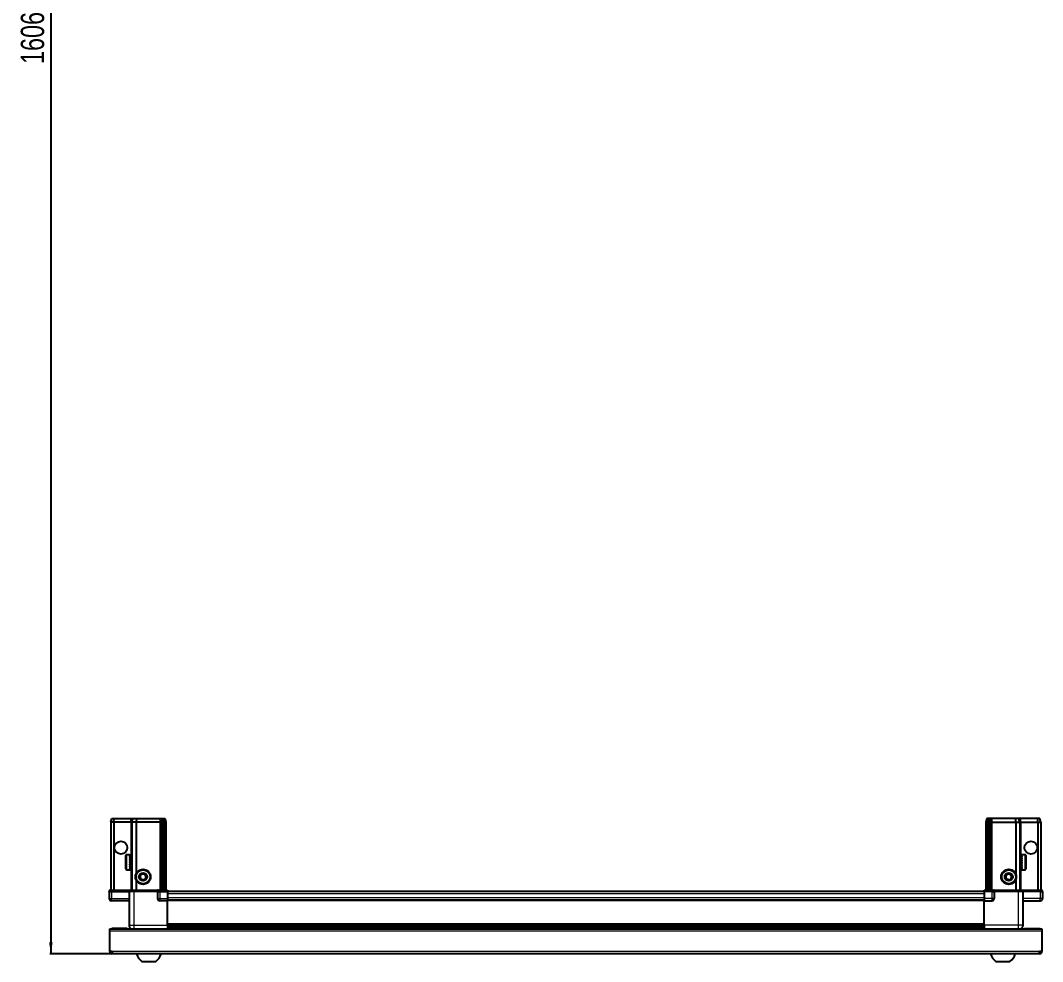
# Model space of a CAD drawing. Header units: millimetres. Extents: x 834 to 4467, y -609 to 1874.
# Drawn here: x 882 to 1758, y -609 to 197 of the extents above; entities that cross this region are included whole.
import ezdxf

# ---------------------------------------------------------------- set-up
doc = ezdxf.new("R2010")
doc.units = ezdxf.units.MM
doc.layers.add('FORMAT', color=7, linetype='Continuous')
doc.styles.add('SLDTEXTSTYLE0', font='TXT', dxfattribs={"width": 0.75})
doc.dimstyles.new('SLDDIMSTYLE0', dxfattribs={"dimtxt": 20, "dimasz": 10, "dimexe": 0, "dimexo": 0.0625, "dimgap": 5, "dimtad": 2, "dimdec": 1, "dimrnd": 1e-09, "dimzin": 12, "dimdsep": 46, "dimtxsty": 'SLDTEXTSTYLE0', "dimsah": 1, "dimcen": 0.09, "dimadec": 0, "dimazin": 3, "dimtfac": 1, "dimtofl": 0, "dimtmove": 0, "dimatfit": 3, "dimfxl": 0, "dimfrac": 2, "dimtolj": 1, "dimtzin": 12, "dimarcsym": 0})

# ---------------------------------------------------------------- blocks, each defined once
blk = doc.blocks.new('_D_8')
at = {"layer": 'FORMAT'}
for p, q in [((959.91, 1003.98), (906.82, 1003.98)), ((907.82, 1003.98), (907.82, -602.72)), ((960.41, -602.72), (906.82, -602.72))]:
    blk.add_line(p, q, dxfattribs=at)
for points in [[(907.82, 1003.98), (906.29, 993.98), (909.36, 993.98)], [(907.82, -602.72), (909.36, -592.72), (906.29, -592.72)]]:
    blk.add_solid(points, dxfattribs=at)
at = {"layer": 'FORMAT', "insert": (882.04, 159.99), "char_height": 20, "attachment_point": 1, "rotation": 90, "style": 'SLDTEXTSTYLE0'}
blk.add_mtext('1606,7', dxfattribs=at)

msp = doc.modelspace()

# ---------------------------------------------------------------- linework, layer by layer
at = {"color": 7, "linetype": 'Continuous', "lineweight": 25}
for p, q in [((959.32, -489.72), (960.13, -486.72)), ((961.82, -489.72), (959.32, -489.72)), ((959.32, -489.72), (959.32, -548.02)), ((960.13, -486.72), (961.98, -486.72)), ((961.82, -489.72), (961.98, -486.72)), ((976.32, -489.72), (961.82, -489.72)), ((961.82, -489.72), (961.82, -548.02)), ((961.98, -486.72), (976.32, -486.72)), ((976.32, -486.72), (978.13, -486.72)), ((977.32, -489.72), (976.32, -489.72)), ((977.32, -489.72), (978.13, -486.72)), ((980.82, -489.72), (977.32, -489.72)), ((977.32, -489.72), (977.32, -548.02)), ((978.13, -486.72), (981.16, -486.72)), ((981.16, -486.72), (980.82, -489.72)), ((1001.32, -489.72), (980.82, -489.72)), ((980.82, -489.72), (980.82, -534.22)), ((981.16, -486.72), (1001.32, -486.72)), ((1001.32, -486.72), (1003.13, -486.72)), ((1002.32, -489.72), (1001.32, -489.72)), ((1003.13, -486.72), (1002.32, -489.72)), ((1002.32, -489.72), (1002.32, -548.02)), ((1003.32, -489.72), (1002.32, -489.72)), ((1003.13, -486.72), (1003.87, -486.72)), ((1003.87, -486.72), (1003.32, -489.72)), ((1003.32, -489.72), (1003.32, -548.02)), ((1004.82, -489.72), (1003.32, -489.72)), ((1003.87, -486.72), (1004.37, -486.72)), ((1004.37, -486.72), (1005.52, -486.72)), ((1004.37, -486.72), (1004.82, -489.72)), ((1004.82, -489.72), (1004.82, -548.02)), ((1006.32, -489.72), (1004.82, -489.72)), ((1005.52, -486.72), (1006.32, -489.72)), ((1006.32, -489.72), (1006.32, -548.02)), ((1710.13, -486.72), (1709.32, -489.72)), ((1709.32, -489.72), (1710.82, -489.72)), ((1709.32, -489.72), (1709.32, -548.02)), ((1711.28, -486.72), (1710.13, -486.72)), ((1711.28, -486.72), (1710.82, -489.72)), ((1710.82, -489.72), (1712.32, -489.72)), ((1710.82, -489.72), (1710.82, -548.02)), ((1711.78, -486.72), (1711.28, -486.72)), ((1711.78, -486.72), (1712.32, -489.72)), ((1712.52, -486.72), (1711.78, -486.72)), ((1712.32, -489.72), (1712.32, -548.02)), ((1712.32, -489.72), (1713.32, -489.72)), ((1712.52, -486.72), (1713.32, -489.72)), ((1714.32, -486.72), (1712.52, -486.72)), ((1713.32, -489.72), (1713.32, -548.02)), ((1713.32, -489.72), (1714.32, -489.72)), ((1734.49, -486.72), (1714.32, -486.72)), ((1714.32, -489.72), (1734.82, -489.72)), ((1734.49, -486.72), (1734.82, -489.72)), ((1737.52, -486.72), (1734.49, -486.72)), ((1734.82, -489.72), (1734.82, -534.22)), ((1734.82, -489.72), (1738.32, -489.72)), ((1738.32, -489.72), (1737.52, -486.72)), ((1739.32, -486.72), (1737.52, -486.72)), ((1738.32, -489.72), (1738.32, -548.02)), ((1738.32, -489.72), (1739.32, -489.72)), ((1753.67, -486.72), (1739.32, -486.72)), ((1739.32, -489.72), (1753.82, -489.72)), ((1753.82, -489.72), (1753.67, -486.72)), ((1755.52, -486.72), (1753.67, -486.72)), ((1753.82, -489.72), (1756.32, -489.72)), ((1753.82, -489.72), (1753.82, -548.02)), ((1756.32, -489.72), (1755.52, -486.72)), ((1756.32, -489.72), (1756.32, -548.02)), ((972.12, -529.92), (972.12, -518.52)), ((975.32, -517.72), (972.92, -517.72)), ((975.32, -517.72), (975.32, -517.73)), ((975.32, -517.73), (975.82, -517.73)), ((975.32, -517.92), (975.82, -517.92)), ((975.32, -517.92), (975.32, -518.14)), ((975.32, -518.14), (975.82, -518.14)), ((975.32, -518.71), (975.82, -518.71)), ((975.32, -518.71), (975.32, -519.14)), ((975.32, -519.14), (975.82, -519.14)), ((975.32, -520.05), (975.82, -520.05)), ((975.32, -520.05), (975.32, -520.64)), ((975.32, -520.64), (975.82, -520.64)), ((975.32, -521.79), (975.82, -521.79)), ((975.32, -521.79), (975.32, -522.49)), ((975.32, -522.49), (975.82, -522.49)), ((975.32, -523.77), (975.82, -523.77)), ((975.32, -523.77), (975.32, -524.51)), ((975.32, -523.92), (975.82, -523.92)), ((975.32, -524.42), (975.82, -524.42)), ((975.32, -524.51), (975.82, -524.51)), ((975.82, -517.92), (975.82, -517.73)), ((975.82, -518.14), (975.82, -517.92)), ((975.82, -518.71), (975.82, -518.14)), ((975.82, -519.14), (975.82, -518.71)), ((975.82, -520.05), (975.82, -519.14)), ((975.92, -519.82), (975.82, -519.82)), ((975.82, -520.64), (975.82, -520.05)), ((975.82, -521.79), (975.82, -520.64)), ((975.82, -522.49), (975.82, -521.79)), ((975.82, -523.77), (975.82, -522.49)), ((975.82, -523.92), (975.82, -523.77)), ((975.82, -524.51), (975.82, -524.42)), ((975.82, -525.8), (975.82, -524.51)), ((975.92, -528.62), (975.92, -519.82)), ((976.81, -520.91), (976.32, -520.22)), ((976.32, -528.22), (976.32, -520.22)), ((977.29, -520.22), (976.81, -520.91)), ((976.81, -527.53), (976.81, -520.91)), ((977.32, -520.22), (977.29, -520.22)), ((977.29, -528.22), (977.29, -520.22)), ((1738.36, -520.22), (1738.32, -520.22)), ((1738.84, -520.91), (1738.36, -520.22)), ((1738.36, -520.22), (1738.36, -528.22)), ((1739.32, -520.22), (1738.84, -520.91)), ((1738.84, -520.91), (1738.84, -527.53)), ((1739.32, -520.22), (1739.32, -528.22)), ((1739.82, -519.82), (1739.72, -519.82)), ((1739.72, -519.82), (1739.72, -528.62)), ((1742.72, -517.72), (1739.82, -517.72)), ((1740.32, -517.72), (1739.82, -517.72)), ((1739.82, -517.72), (1739.82, -517.77)), ((1739.82, -517.77), (1739.82, -518.06)), ((1740.32, -517.77), (1739.82, -517.77)), ((1740.32, -518.06), (1739.82, -518.06)), ((1739.82, -518.06), (1739.82, -518.33)), ((1740.32, -518.33), (1739.82, -518.33)), ((1739.82, -518.33), (1739.82, -518.99)), ((1740.32, -518.99), (1739.82, -518.99)), ((1739.82, -518.99), (1739.82, -519.47)), ((1739.82, -519.47), (1739.82, -520.44)), ((1740.32, -519.47), (1739.82, -519.47)), ((1740.32, -520.44), (1739.82, -520.44)), ((1739.82, -520.44), (1739.82, -521.07)), ((1739.82, -521.07), (1739.82, -522.26)), ((1740.32, -521.07), (1739.82, -521.07)), ((1740.32, -522.26), (1739.82, -522.26)), ((1739.82, -522.26), (1739.82, -522.9)), ((1740.32, -522.9), (1739.82, -522.9)), ((1739.82, -522.98), (1739.82, -524.27)), ((1740.32, -522.98), (1739.82, -522.98)), ((1740.32, -524.27), (1739.82, -524.27)), ((1740.32, -524.76), (1739.82, -524.76)), ((1739.82, -524.76), (1739.82, -525.01)), ((1739.82, -525.01), (1739.82, -526.28)), ((1740.32, -525.01), (1739.82, -525.01)), ((1740.32, -517.77), (1740.32, -517.72)), ((1740.32, -518.33), (1740.32, -518.06)), ((1740.32, -519.47), (1740.32, -518.99)), ((1740.32, -521.07), (1740.32, -520.44)), ((1740.32, -522.98), (1740.32, -522.26)), ((1740.32, -525.01), (1740.32, -524.27)), ((1743.52, -518.52), (1743.52, -529.92)), ((972.92, -530.72), (975.32, -530.72)), ((975.32, -525.8), (975.82, -525.8)), ((975.32, -525.8), (975.32, -526.5)), ((975.32, -526.5), (975.82, -526.5)), ((975.32, -527.67), (975.82, -527.67)), ((975.32, -527.67), (975.32, -528.27)), ((975.32, -528.27), (975.82, -528.27)), ((975.32, -529.2), (975.82, -529.2)), ((975.32, -529.2), (975.32, -529.65)), ((975.32, -529.65), (975.82, -529.65)), ((975.32, -530.25), (975.82, -530.25)), ((975.32, -530.25), (975.32, -530.49)), ((975.32, -530.49), (975.82, -530.49)), ((975.32, -530.71), (975.82, -530.71)), ((975.32, -530.71), (975.32, -530.72)), ((975.32, -530.72), (975.82, -530.72)), ((975.82, -526.5), (975.82, -525.8)), ((975.82, -527.67), (975.82, -526.5)), ((975.82, -528.27), (975.82, -527.67)), ((975.82, -529.2), (975.82, -528.27)), ((975.82, -528.62), (975.92, -528.62)), ((975.82, -529.65), (975.82, -529.2)), ((975.82, -530.25), (975.82, -529.65)), ((975.82, -530.49), (975.82, -530.25)), ((975.82, -530.71), (975.82, -530.49)), ((975.82, -530.72), (975.82, -530.71)), ((976.32, -528.22), (976.81, -527.53)), ((976.81, -527.53), (977.29, -528.22)), ((977.29, -528.22), (977.32, -528.22)), ((1738.32, -528.22), (1738.36, -528.22)), ((1738.36, -528.22), (1738.84, -527.53)), ((1738.84, -527.53), (1739.32, -528.22)), ((1739.72, -528.62), (1739.82, -528.62)), ((1740.32, -526.28), (1739.82, -526.28)), ((1739.82, -526.28), (1739.82, -526.97)), ((1739.82, -526.97), (1739.82, -528.08)), ((1740.32, -526.97), (1739.82, -526.97)), ((1740.32, -528.08), (1739.82, -528.08)), ((1739.82, -528.08), (1739.82, -528.65)), ((1739.82, -528.65), (1739.82, -529.51)), ((1740.32, -528.65), (1739.82, -528.65)), ((1740.32, -529.51), (1739.82, -529.51)), ((1739.82, -529.51), (1739.82, -529.91)), ((1739.82, -529.91), (1739.82, -530.42)), ((1740.32, -529.91), (1739.82, -529.91)), ((1740.32, -530.42), (1739.82, -530.42)), ((1739.82, -530.42), (1739.82, -530.6)), ((1739.82, -530.6), (1739.82, -530.72)), ((1740.32, -530.6), (1739.82, -530.6)), ((1739.82, -530.72), (1742.72, -530.72)), ((1740.32, -526.97), (1740.32, -526.28)), ((1740.32, -528.65), (1740.32, -528.08)), ((1740.32, -529.91), (1740.32, -529.51)), ((1740.32, -530.6), (1740.32, -530.42)), ((980.82, -539.22), (980.82, -548.02)), ((1734.82, -539.22), (1734.82, -548.02)), ((958.32, -548.02), (957.82, -548.89)), ((957.82, -549.22), (957.82, -548.89)), ((957.82, -549.22), (959.82, -549.22)), ((957.82, -549.22), (957.82, -555.22)), ((959.82, -548.02), (958.32, -548.02)), ((959.82, -548.02), (974.62, -548.02)), ((974.62, -549.22), (959.82, -549.22)), ((959.82, -549.22), (974.62, -549.22)), ((974.62, -548.02), (974.82, -548.02)), ((974.82, -549.22), (974.62, -549.22)), ((974.82, -549.22), (974.82, -548.02)), ((974.82, -548.02), (978.82, -548.02)), ((978.82, -549.22), (974.82, -549.22)), ((974.82, -549.22), (974.82, -578.22)), ((978.82, -548.02), (999.12, -548.02)), ((999.12, -549.22), (978.82, -549.22)), ((999.12, -548.02), (999.32, -548.02)), ((999.32, -549.22), (999.12, -549.22)), ((999.32, -549.22), (999.32, -548.02)), ((1000, -548.02), (999.32, -548.02)), ((999.32, -549.22), (1001.32, -549.22)), ((999.32, -549.22), (999.32, -555.22)), ((1000, -548.02), (1007.82, -548.02)), ((1007.82, -548.89), (1001.32, -548.89)), ((1007.82, -549.22), (1001.32, -549.22)), ((1001.32, -549.22), (1007.82, -549.22)), ((1007.82, -548.02), (1007.82, -548.89)), ((1007.82, -548.89), (1007.82, -548.89)), ((1007.82, -549.22), (1007.82, -548.89)), ((1007.82, -549.22), (1007.82, -549.22)), ((1007.82, -549.22), (1007.82, -555.22)), ((1707.82, -549.37), (1007.82, -549.37)), ((1707.82, -548.89), (1707.82, -548.02)), ((1707.82, -548.02), (1715.65, -548.02)), ((1707.82, -549.22), (1707.82, -548.89)), ((1714.32, -548.89), (1707.82, -548.89)), ((1714.32, -549.22), (1707.82, -549.22)), ((1707.82, -549.22), (1707.82, -555.22)), ((1714.32, -549.22), (1716.32, -549.22)), ((1716.32, -549.22), (1714.32, -549.22)), ((1716.32, -548.02), (1715.65, -548.02)), ((1716.32, -549.22), (1716.32, -548.02)), ((1716.32, -548.02), (1716.52, -548.02)), ((1716.52, -549.22), (1716.32, -549.22)), ((1716.32, -549.22), (1716.32, -555.22)), ((1716.52, -548.02), (1736.82, -548.02)), ((1736.82, -549.22), (1716.52, -549.22)), ((1736.82, -548.02), (1740.82, -548.02)), ((1740.82, -549.22), (1736.82, -549.22)), ((1740.82, -549.22), (1740.82, -548.02)), ((1740.82, -548.02), (1741.02, -548.02)), ((1741.02, -549.22), (1740.82, -549.22)), ((1740.82, -549.22), (1740.82, -578.22)), ((1741.02, -548.02), (1755.82, -548.02)), ((1755.82, -549.22), (1741.02, -549.22)), ((1757.32, -548.02), (1755.82, -548.02)), ((1755.82, -549.22), (1757.82, -549.22)), ((1757.82, -548.89), (1757.32, -548.02)), ((1757.82, -548.89), (1757.32, -548.02)), ((1757.82, -549.22), (1757.82, -548.89)), ((1757.82, -549.22), (1757.82, -548.89)), ((1757.82, -549.22), (1757.82, -549.22)), ((1757.82, -549.22), (1757.82, -555.22)), ((974.82, -557.22), (959.82, -557.22)), ((1007.82, -557.22), (1001.32, -557.22)), ((1007.82, -555.22), (1007.82, -557.22)), ((1707.82, -556.57), (1007.82, -556.57)), ((1007.82, -578.22), (1007.82, -557.22)), ((1707.82, -555.22), (1707.82, -557.22)), ((1707.82, -557.22), (1714.32, -557.22)), ((1707.82, -578.22), (1707.82, -557.22)), ((1740.82, -557.22), (1755.82, -557.22)), ((958.32, -581.22), (1757.32, -581.22)), ((958.32, -583.32), (958.32, -581.22)), ((958.32, -600.62), (958.32, -583.32)), ((973.32, -581.12), (960.42, -581.12)), ((973.32, -581.12), (973.32, -581.22)), ((1007.82, -579.25), (1707.82, -579.25)), ((1007.82, -579.28), (1707.82, -579.28)), ((1031.7, -581.07), (1007.82, -581.07)), ((1026.32, -581.22), (1026.32, -581.07)), ((1026.36, -581.22), (1026.36, -581.07)), ((1026.63, -581.22), (1026.63, -581.07)), ((1026.9, -581.22), (1026.9, -581.07)), ((1027.55, -581.22), (1027.55, -581.07)), ((1028.01, -581.22), (1028.01, -581.07)), ((1028.98, -581.22), (1028.98, -581.07)), ((1029.6, -581.22), (1029.6, -581.07)), ((1030.78, -581.22), (1030.78, -581.07)), ((1031.44, -581.22), (1031.44, -581.07)), ((1031.5, -581.22), (1031.5, -581.07)), ((1032.79, -581.07), (1031.7, -581.07)), ((1033.52, -581.07), (1032.79, -581.07)), ((1032.79, -581.22), (1032.79, -581.07)), ((1032.79, -581.07), (1032.79, -581.07)), ((1032.8, -581.22), (1032.8, -581.07)), ((1033.3, -581.22), (1033.3, -581.07)), ((1033.53, -581.07), (1033.52, -581.07)), ((1033.53, -581.22), (1033.53, -581.07)), ((1033.95, -581.07), (1033.53, -581.07)), ((1681.7, -581.07), (1033.95, -581.07)), ((1034.8, -581.22), (1034.8, -581.07)), ((1035.49, -581.22), (1035.49, -581.07)), ((1036.62, -581.22), (1036.62, -581.07)), ((1037.19, -581.22), (1037.19, -581.07)), ((1038.06, -581.22), (1038.06, -581.07)), ((1038.47, -581.22), (1038.47, -581.07)), ((1039, -581.22), (1039, -581.07)), ((1039.19, -581.22), (1039.19, -581.07)), ((1039.32, -581.22), (1039.32, -581.07)), ((1676.33, -581.22), (1676.33, -581.07)), ((1676.5, -581.22), (1676.5, -581.07)), ((1676.71, -581.22), (1676.71, -581.07)), ((1677.27, -581.22), (1677.27, -581.07)), ((1677.69, -581.22), (1677.69, -581.07)), ((1678.58, -581.22), (1678.58, -581.07)), ((1679.17, -581.22), (1679.17, -581.07)), ((1680.31, -581.22), (1680.31, -581.07)), ((1681.01, -581.22), (1681.01, -581.07)), ((1682.29, -581.07), (1681.7, -581.07)), ((1683.02, -581.07), (1682.29, -581.07)), ((1682.29, -581.22), (1682.29, -581.07)), ((1682.29, -581.07), (1682.29, -581.07)), ((1682.46, -581.22), (1682.46, -581.07)), ((1682.96, -581.22), (1682.96, -581.07)), ((1683.03, -581.07), (1683.02, -581.07)), ((1683.03, -581.22), (1683.03, -581.07)), ((1683.95, -581.07), (1683.03, -581.07)), ((1707.82, -581.07), (1683.95, -581.07)), ((1684.32, -581.22), (1684.32, -581.07)), ((1685.02, -581.22), (1685.02, -581.07)), ((1686.2, -581.22), (1686.2, -581.07)), ((1686.81, -581.22), (1686.81, -581.07)), ((1687.75, -581.22), (1687.75, -581.07)), ((1688.2, -581.22), (1688.2, -581.07)), ((1688.82, -581.22), (1688.82, -581.07)), ((1689.07, -581.22), (1689.07, -581.07)), ((1689.3, -581.22), (1689.3, -581.07)), ((1689.32, -581.22), (1689.32, -581.07)), ((1742.32, -581.12), (1755.22, -581.12)), ((1742.32, -581.12), (1742.32, -581.22)), ((1757.32, -581.22), (1757.32, -583.32)), ((1757.32, -583.32), (1757.32, -600.62)), ((960.42, -600.62), (958.32, -600.62)), ((960.42, -600.62), (960.42, -602.72)), ((1755.22, -602.72), (960.42, -602.72)), ((1757.32, -600.62), (1755.22, -600.62)), ((1755.22, -602.72), (1755.22, -600.62)), ((985.82, -609.32), (997.82, -609.32)), ((1717.82, -609.32), (1729.82, -609.32))]:
    msp.add_line(p, q, dxfattribs=at)
at = {"color": 8, "linetype": 'Continuous', "lineweight": 18}
for p, q in [((976.32, -489.72), (976.32, -486.72)), ((976.32, -489.72), (976.32, -520.22)), ((1001.32, -486.72), (1001.32, -489.72)), ((1001.32, -489.72), (1001.32, -548.02)), ((1714.32, -486.72), (1714.32, -489.72)), ((1714.32, -489.72), (1714.32, -548.02)), ((1739.32, -489.72), (1739.32, -486.72)), ((1739.32, -489.72), (1739.32, -520.22)), ((972.92, -530.72), (972.92, -517.72)), ((1742.72, -517.72), (1742.72, -530.72)), ((976.32, -528.22), (976.32, -548.02)), ((1739.32, -528.22), (1739.32, -548.02)), ((959.82, -549.22), (959.82, -548.02)), ((959.82, -549.22), (959.82, -555.22)), ((974.62, -549.22), (974.62, -548.02)), ((978.82, -549.22), (978.82, -548.02)), ((978.82, -549.22), (978.82, -578.22)), ((999.12, -549.22), (999.12, -548.02)), ((1001.32, -549.22), (1001.32, -548.89)), ((1001.32, -549.22), (1001.32, -555.22)), ((1007.82, -549.22), (1007.82, -548.89)), ((1707.82, -551.37), (1007.82, -551.37)), ((1714.32, -549.22), (1714.32, -548.89)), ((1714.32, -549.22), (1714.32, -555.22)), ((1716.52, -548.02), (1716.52, -549.22)), ((1736.82, -549.22), (1736.82, -548.02)), ((1736.82, -549.22), (1736.82, -578.22)), ((1741.02, -548.02), (1741.02, -549.22)), ((1755.82, -549.22), (1755.82, -548.02)), ((1755.82, -549.22), (1755.82, -555.22)), ((957.82, -555.22), (959.82, -555.22)), ((959.82, -555.22), (974.82, -555.22)), ((959.82, -557.22), (959.82, -555.22)), ((999.32, -555.22), (1001.32, -555.22)), ((1001.32, -555.22), (1007.82, -555.22)), ((1001.32, -555.22), (1001.32, -557.22)), ((1707.82, -554.57), (1007.82, -554.57)), ((1707.82, -557.22), (1007.82, -557.22)), ((1714.32, -555.22), (1707.82, -555.22)), ((1716.32, -555.22), (1714.32, -555.22)), ((1714.32, -555.22), (1714.32, -557.22)), ((1755.82, -555.22), (1740.82, -555.22)), ((1757.82, -555.22), (1755.82, -555.22)), ((1755.82, -557.22), (1755.82, -555.22)), ((1007.82, -576.63), (1707.82, -576.63)), ((1707.82, -578.04), (1007.82, -578.04)), ((1757.32, -583.32), (958.32, -583.32)), ((960.42, -581.22), (960.42, -581.12)), ((978.82, -578.22), (1007.82, -578.22)), ((1007.82, -580.49), (1707.82, -580.49)), ((1736.82, -578.22), (1707.82, -578.22)), ((1755.22, -581.22), (1755.22, -581.12)), ((1755.22, -600.62), (960.42, -600.62))]:
    msp.add_line(p, q, dxfattribs=at)
at = {"color": 7, "linetype": 'Continuous', "lineweight": 25, "flags": 128}
for points in [[(960.42, -581.12), (960.01, -581.16), (959.78, -581.22)], [(1755.86, -581.22), (1755.63, -581.16), (1755.22, -581.12)]]:
    msp.add_lwpolyline(points, dxfattribs=at)
at = {"color": 7, "linetype": 'Continuous', "lineweight": 25}
for centre, radius in [((967.82, -511.72), 5.5), ((1747.82, -511.72), 5.5), ((986.82, -536.72), 6.5), ((986.82, -536.72), 3.46), ((1728.82, -536.72), 6.5), ((1728.82, -536.72), 3.46)]:
    msp.add_circle(centre, radius, dxfattribs=at)
at = {"color": 8, "linetype": 'Continuous', "lineweight": 18}
for centre in [(986.82, -536.72), (1728.82, -536.72)]:
    msp.add_circle(centre, 5.7, dxfattribs=at)
at = {"color": 7, "linetype": 'Continuous', "lineweight": 25}
for centre, radius, start, end in [((972.92, -518.52), 0.8, 90, 180), ((976.32, -519.82), 0.4, 180, 270), ((1739.32, -519.82), 0.4, 270, 0), ((1742.72, -518.52), 0.8, 360, 90), ((972.92, -529.92), 0.8, 180, 270), ((976.32, -528.62), 0.4, 90, 180), ((986.82, -536.72), 2.5, 87.37605, 147.37605), ((986.82, -536.72), 2.5, 27.37605, 87.37605), ((1728.82, -536.72), 2.5, 74.67671, 134.67671), ((1728.82, -536.72), 2.5, 14.67671, 74.67671), ((1739.32, -528.62), 0.4, 360, 90), ((1742.72, -529.92), 0.8, 270, 0), ((986.82, -536.72), 2.5, 147.37605, 207.37605), ((986.82, -536.72), 2.5, 207.37605, 267.37605), ((986.82, -536.72), 2.5, 267.37605, 327.37605), ((986.82, -536.72), 2.5, 327.37605, 27.37605), ((1728.82, -536.72), 2.5, 134.67671, 194.67671), ((1728.82, -536.72), 2.5, 194.67671, 254.67671), ((1728.82, -536.72), 2.5, 254.67671, 314.67671), ((1728.82, -536.72), 2.5, 314.67671, 14.67671), ((959.82, -555.22), 2, 180, 270), ((1001.32, -555.22), 2, 180, 270), ((1714.32, -555.22), 2, 270, 0), ((1755.82, -555.22), 2, 270, 0), ((960.42, -600.62), 2.1, 180, 270), ((960.42, -600.62), 0.6, 180, 270), ((992.85, -599.7), 11.91, 194.70035, 233.8734), ((990.8, -599.7), 11.91, 306.1266, 345.29965), ((1724.85, -599.7), 11.91, 194.70035, 233.8734), ((1722.8, -599.7), 11.91, 306.1266, 345.29965), ((1755.22, -600.62), 2.1, 270, 0), ((1755.22, -600.62), 0.6, 270, 0)]:
    msp.add_arc(centre, radius, start, end, dxfattribs=at)
for centre, start_param, end_param in [((1001.32, -545.43), 2.418858, 3.141593), ((1714.32, -545.43), 3.141593, 3.864327)]:
    msp.add_ellipse(centre, major_axis=(0, 3.46), ratio=0.57735, start_param=start_param, end_param=end_param, dxfattribs=at)
for points, knots in [([(983.94, -536.59), (984.22, -536.16), (984.74, -535.35), (985.26, -534.54), (985.5, -534.16)], [0, 0, 0, 0, 0.534686, 1, 1, 1, 1]), ([(985.5, -534.16), (986.01, -534.18), (986.98, -534.23), (987.93, -534.27), (988.38, -534.29)], [0, 0, 0, 0, 0.534686, 1, 1, 1, 1]), ([(988.38, -534.29), (988.54, -534.6), (988.92, -535.33), (989.38, -536.21), (989.65, -536.75), (989.71, -536.86)], [0, 0, 0, 0, 0.362901, 0.866875, 1, 1, 1, 1]), ([(1726.04, -535.96), (1726.41, -535.6), (1727.09, -534.92), (1727.78, -534.25), (1728.09, -533.93)], [0, 0, 0, 0, 0.534686, 1, 1, 1, 1]), ([(1728.09, -533.93), (1728.59, -534.07), (1729.52, -534.32), (1730.45, -534.58), (1730.88, -534.69)], [0, 0, 0, 0, 0.534686, 1, 1, 1, 1]), ([(985.27, -539.16), (985.21, -539.04), (984.94, -538.51), (984.48, -537.63), (984.1, -536.9), (983.94, -536.59)], [0, 0, 0, 0, 0.1331247, 0.6370994, 1, 1, 1, 1]), ([(988.15, -539.29), (987.64, -539.26), (986.67, -539.22), (985.71, -539.18), (985.27, -539.16)], [0, 0, 0, 0, 0.534686, 1, 1, 1, 1]), ([(989.71, -536.86), (989.43, -537.29), (988.91, -538.1), (988.39, -538.91), (988.15, -539.29)], [0, 0, 0, 0, 0.534686, 1, 1, 1, 1]), ([(1726.77, -538.75), (1726.68, -538.42), (1726.48, -537.62), (1726.22, -536.66), (1726.07, -536.08), (1726.04, -535.96)], [0, 0, 0, 0, 0.362901, 0.866875, 1, 1, 1, 1]), ([(1729.56, -539.52), (1729.06, -539.38), (1728.13, -539.13), (1727.2, -538.87), (1726.77, -538.75)], [0, 0, 0, 0, 0.534686, 1, 1, 1, 1]), ([(1731.61, -537.49), (1731.24, -537.85), (1730.56, -538.53), (1729.87, -539.2), (1729.56, -539.52)], [0, 0, 0, 0, 0.5346859, 1, 1, 1, 1]), ([(1730.88, -534.69), (1730.91, -534.82), (1731.06, -535.39), (1731.31, -536.36), (1731.52, -537.15), (1731.61, -537.49)], [0, 0, 0, 0, 0.133125, 0.637099, 1, 1, 1, 1]), ([(974.82, -578.22), (974.87, -578.66), (974.94, -579.34), (975.38, -580.16), (975.84, -580.71), (976.24, -581.07), (976.5, -581.2), (976.55, -581.22)], [0, 0, 0, 0, 0.363018, 0.558438, 0.758004, 0.95757, 1, 1, 1, 1]), ([(1007.82, -578.22), (1007.82, -578.62), (1007.82, -579.41), (1007.82, -580.43), (1007.82, -581.06), (1007.82, -581.21), (1007.82, -581.22)], [0, 0, 0, 0, 0.32552, 0.65104, 0.97656, 1, 1, 1, 1]), ([(1707.82, -578.22), (1707.82, -578.62), (1707.82, -579.41), (1707.82, -580.43), (1707.82, -581.06), (1707.82, -581.21), (1707.82, -581.22)], [0, 0, 0, 0, 0.32552, 0.65104, 0.97656, 1, 1, 1, 1]), ([(1740.82, -578.22), (1740.78, -578.66), (1740.71, -579.34), (1740.27, -580.16), (1739.81, -580.71), (1739.41, -581.07), (1739.15, -581.2), (1739.1, -581.22)], [0, 0, 0, 0, 0.363018, 0.558438, 0.758004, 0.95757, 1, 1, 1, 1])]:
    msp.add_open_spline(points, degree=3, knots=knots, dxfattribs=at)
at = {"color": 8, "linetype": 'Continuous', "lineweight": 18}
for points in [[(974.82, -578.22), (974.88, -578.22), (975, -578.22), (975.93, -578.22), (977.25, -578.22), (978.3, -578.22), (978.82, -578.22)], [(1740.82, -578.22), (1740.76, -578.22), (1740.64, -578.22), (1739.72, -578.22), (1738.4, -578.22), (1737.35, -578.22), (1736.82, -578.22)]]:
    msp.add_open_spline(points, degree=3, dxfattribs=at)
for points, knots in [([(978.82, -578.22), (978.82, -578.66), (978.82, -579.34), (978.82, -580.16), (978.82, -580.71), (978.82, -581.07), (978.82, -581.2), (978.82, -581.22)], [0, 0, 0, 0, 0.3630185, 0.5584377, 0.7580039, 0.9575702, 1, 1, 1, 1]), ([(1736.82, -578.22), (1736.82, -578.66), (1736.82, -579.34), (1736.82, -580.16), (1736.82, -580.71), (1736.82, -581.07), (1736.82, -581.2), (1736.82, -581.22)], [0, 0, 0, 0, 0.363018, 0.558438, 0.758004, 0.95757, 1, 1, 1, 1])]:
    msp.add_open_spline(points, degree=3, knots=knots, dxfattribs=at)

# ---------------------------------------------------------------- dimensions: what is measured, and where the dimension line sits
at = {"layer": 'FORMAT'}
dim = msp.add_linear_dim(base=(907.82, -602.72), p1=(959.92, 1003.98), p2=(960.42, -602.72), angle=90, dimstyle='SLDDIMSTYLE0', dxfattribs=at)
dim.commit()
dim.dimension.update_dxf_attribs({"geometry": '_D_8', "text_midpoint": (907.82, 200.63), "dimtype": 160})

doc.saveas('drawing.dxf')
